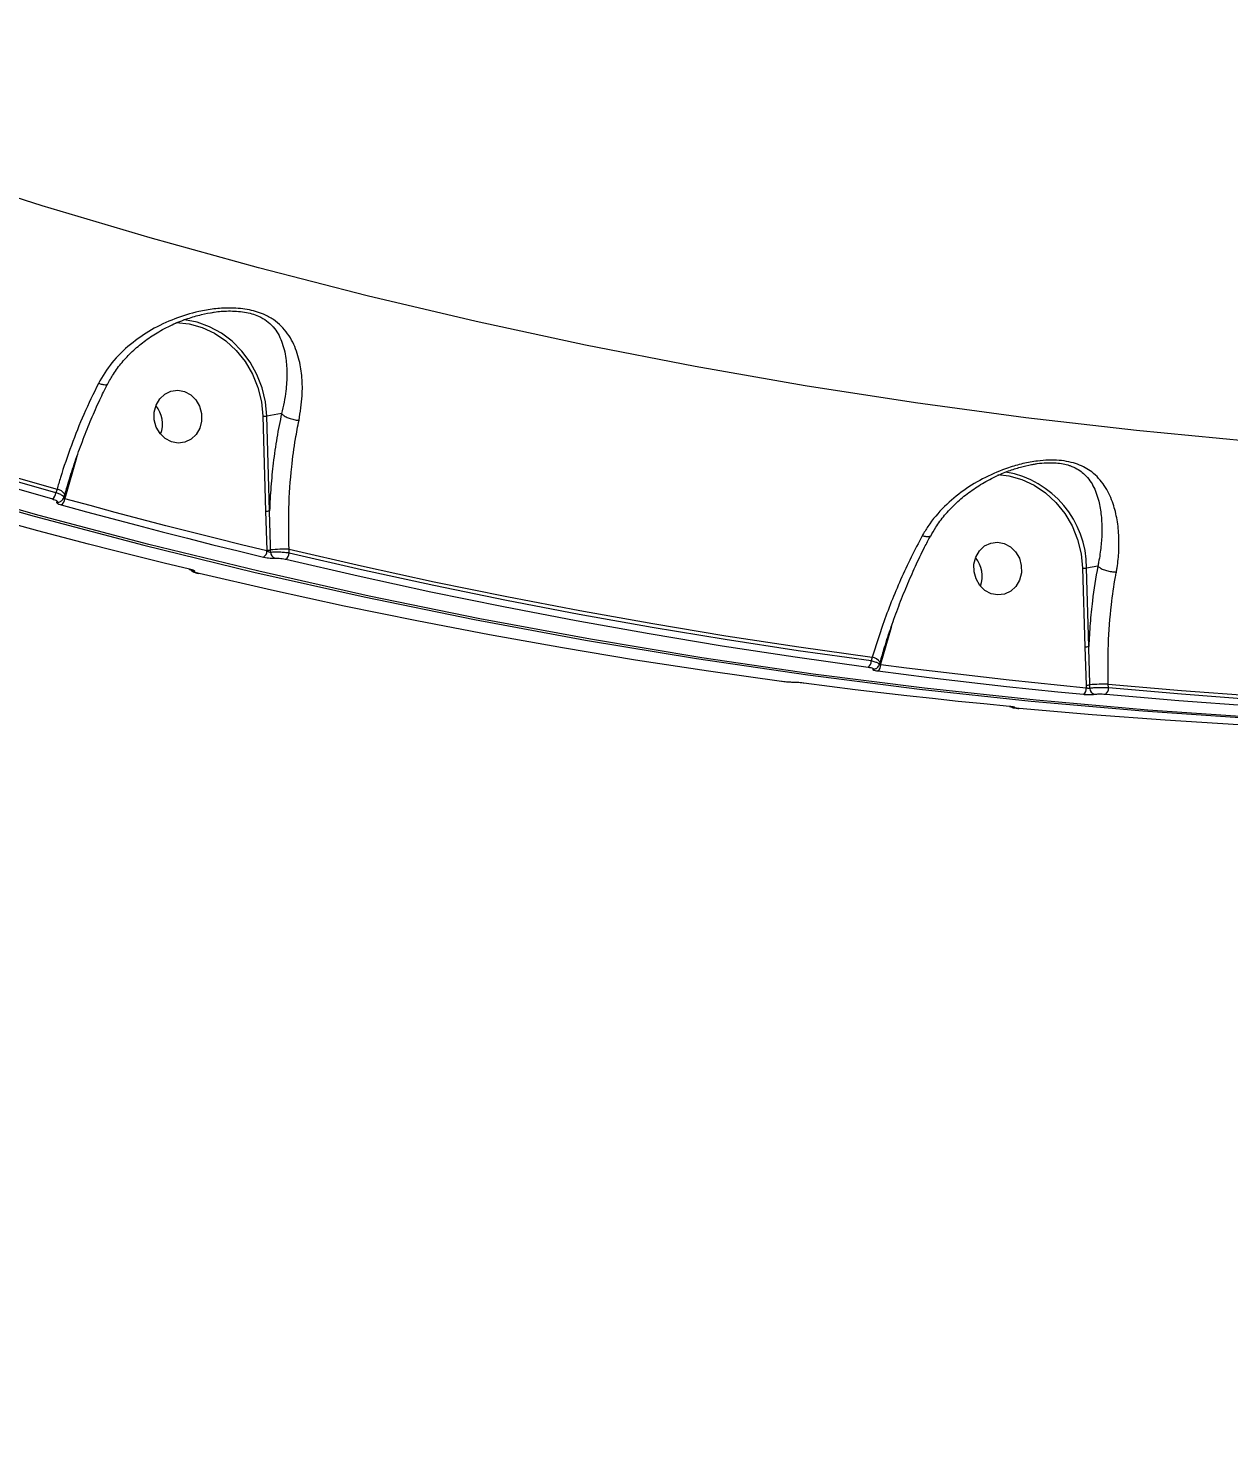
# Model space of a CAD drawing. Header units: millimetres. Extents: x -10881 to 8954, y -8695 to 5624.
# Drawn here: x 3129.1 to 3332.9, y -3994 to -3752.9 of the extents above; entities that cross this region are included whole.
import ezdxf

# ---------------------------------------------------------------- set-up
doc = ezdxf.new("R2010")
doc.units = ezdxf.units.MM
for name, color, linetype in [('DIKOM_ОБЪЕКТ', 7, 'Continuous'), ('DIKOM_РАЗМЕР_ЗОНА', 7, 'Continuous'), ('DIKOM_РАЗМЕР_ОБЪЕКТА', 7, 'Continuous')]:
    doc.layers.add(name, color=color, linetype=linetype)
doc.styles.add('style1', font='arial.ttf', dxfattribs={"width": 0.8})
doc.dimstyles.new('1-50', dxfattribs={"dimtxt": 300, "dimasz": 200, "dimexe": 100, "dimexo": 0, "dimgap": 100, "dimtad": 1, "dimtxsty": 'style1', "dimcen": 200, "dimclrd": 7, "dimclre": 7, "dimclrt": 7, "dimadec": 1, "dimazin": 2, "dimtfac": 1, "dimtmove": 0, "dimatfit": 2, "dimfxl": 0, "dimlwd": 25, "dimlwe": 18, "dimarcsym": 0})

# ---------------------------------------------------------------- blocks, each defined once
blk = doc.blocks.new('*D10')
at = {"layer": 'Defpoints', "color": 0, "transparency": 16777216}
for p in [(-7152.73, 2730.8), (7385.22, 911.28), (7385.22, -7693.77)]:
    blk.add_point(p, dxfattribs=at)
at = {"layer": 'DIKOM_РАЗМЕР_ОБЪЕКТА', "color": 7, "lineweight": 18, "transparency": 16777216}
for p, q in [((-7152.73, 2730.8), (-7152.73, -7793.77)), ((7385.22, 911.28), (7385.22, -7793.77))]:
    blk.add_line(p, q, dxfattribs=at)
at = {"layer": 'DIKOM_РАЗМЕР_ОБЪЕКТА', "color": 7, "lineweight": 25, "transparency": 16777216}
blk.add_line((-6952.73, -7693.77), (7185.22, -7693.77), dxfattribs=at)
at = {"layer": 'DIKOM_РАЗМЕР_ОБЪЕКТА', "color": 7, "transparency": 16777216}
for points in [[(-6952.73, -7660.43), (-6952.73, -7727.1), (-7152.73, -7693.77)], [(7185.22, -7660.43), (7185.22, -7727.1), (7385.22, -7693.77)]]:
    blk.add_solid(points, dxfattribs=at)
at = {"layer": 'DIKOM_РАЗМЕР_ОБЪЕКТА', "color": 7, "transparency": 16777216, "insert": (116.24, -7440.59), "char_height": 300, "attachment_point": 5, "style": 'style1'}
blk.add_mtext('14500', dxfattribs=at)
blk = doc.blocks.new('*D12')
at = {"layer": 'Defpoints', "color": 0, "transparency": 16777216}
for p in [(-9113.32, 3014.05), (8954.2, 2756.48), (8954.2, -8594.51)]:
    blk.add_point(p, dxfattribs=at)
at = {"layer": 'DIKOM_РАЗМЕР_ЗОНА', "color": 7, "lineweight": 18, "transparency": 16777216}
for p, q in [((-9113.32, 3014.05), (-9113.32, -8694.51)), ((8954.2, 2756.48), (8954.2, -8694.51))]:
    blk.add_line(p, q, dxfattribs=at)
at = {"layer": 'DIKOM_РАЗМЕР_ЗОНА', "color": 7, "lineweight": 25, "transparency": 16777216}
blk.add_line((-8913.32, -8594.51), (8754.2, -8594.51), dxfattribs=at)
at = {"layer": 'DIKOM_РАЗМЕР_ЗОНА', "color": 7, "transparency": 16777216}
for points in [[(-8913.32, -8561.18), (-8913.32, -8627.85), (-9113.32, -8594.51)], [(8754.2, -8561.18), (8754.2, -8627.85), (8954.2, -8594.51)]]:
    blk.add_solid(points, dxfattribs=at)
at = {"layer": 'DIKOM_РАЗМЕР_ЗОНА', "color": 7, "transparency": 16777216, "insert": (-79.56, -8341.34), "char_height": 300, "attachment_point": 5, "style": 'style1'}
blk.add_mtext('18000', dxfattribs=at)

msp = doc.modelspace()

# ---------------------------------------------------------------- linework, layer by layer
at = {"layer": 'DIKOM_ОБЪЕКТ', "color": 7, "linetype": 'Continuous', "lineweight": 15}
for p, q in [((3160.17, -3801.151), (3160.599, -3801.069)), ((3168.951, -3818.729), (3169.413, -3834.828)), ((3172.124, -3818.28), (3169.618, -3818.694)), ((3170.08, -3834.794), (3169.618, -3818.694)), ((3135.467, -3832.246), (3137.225, -3826.108)), ((3137.225, -3826.108), (3137.397, -3825.496)), ((3133.995, -3831.108), (3133.82, -3831.732)), ((3135.168, -3832.513), (3135.323, -3831.96)), ((3135.323, -3831.96), (3135.326, -3831.946)), ((3135.332, -3832.728), (3135.467, -3832.246)), ((3169.413, -3834.828), (3169.641, -3841.459)), ((3169.641, -3841.459), (3169.645, -3841.594)), ((3170.277, -3841.837), (3170.265, -3841.43)), ((3173.406, -3841.961), (3173.387, -3841.288)), ((3156.458, -3844.706), (3156.517, -3844.711)), ((3308.126, -3844.529), (3308.508, -3857.861)), ((3310.694, -3844.18), (3308.792, -3844.495)), ((3309.175, -3857.827), (3308.792, -3844.495)), ((3273.875, -3860.782), (3275.667, -3854.526)), ((3275.667, -3854.526), (3275.853, -3853.86)), ((3308.508, -3857.861), (3308.733, -3864.366)), ((3272.403, -3859.643), (3272.225, -3860.28)), ((3273.62, -3860.893), (3273.731, -3860.496)), ((3273.731, -3860.496), (3273.734, -3860.483)), ((3273.839, -3860.91), (3273.875, -3860.782)), ((3308.733, -3864.366), (3308.747, -3864.876)), ((3309.374, -3864.925), (3309.357, -3864.338)), ((3312.498, -3864.856), (3312.479, -3864.195))]:
    msp.add_line(p, q, dxfattribs=at)
at = {"layer": 'DIKOM_ОБЪЕКТ', "color": 7, "linetype": 'Continuous', "lineweight": 15, "flags": 128}
for points in [[(3336.034, -3822.97), (3317.247, -3821.17), (3298.481, -3819.001), (3279.742, -3816.463), (3261.035, -3813.556), (3242.366, -3810.283), (3223.742, -3806.643), (3205.169, -3802.638), (3186.651, -3798.27), (3168.196, -3793.539), (3149.809, -3788.447), (3131.496, -3782.996), (3113.263, -3777.188), (3095.115, -3771.024), (3077.058, -3764.507), (3059.099, -3757.637), (3041.242, -3750.419), (3023.494, -3742.853)], [(2931.271, -3758.583), (2948.809, -3767.298), (2966.471, -3775.679), (2984.252, -3783.724), (3002.147, -3791.43), (3020.149, -3798.795), (3038.253, -3805.817), (3056.455, -3812.494), (3074.748, -3818.823), (3093.128, -3824.803), (3111.587, -3830.431), (3130.122, -3835.707), (3148.725, -3840.628), (3167.393, -3845.194), (3186.118, -3849.402), (3204.895, -3853.251), (3223.719, -3856.741), (3242.584, -3859.87), (3261.484, -3862.637), (3280.413, -3865.041), (3299.366, -3867.082), (3318.338, -3868.759), (3337.321, -3870.072)], [(3338.186, -3869.929), (3319.203, -3868.616), (3300.232, -3866.939), (3281.279, -3864.898), (3262.349, -3862.493), (3243.449, -3859.726), (3224.584, -3856.598), (3205.76, -3853.108), (3186.983, -3849.259), (3168.258, -3845.051), (3149.591, -3840.485), (3130.987, -3835.564), (3112.453, -3830.288), (3093.993, -3824.66), (3075.614, -3818.68), (3057.321, -3812.351), (3039.119, -3805.674), (3021.014, -3798.652), (3003.012, -3791.287), (2985.118, -3783.581), (2967.337, -3775.536), (2949.675, -3767.155), (2932.137, -3758.44)], [(3037.926, -3799.106), (3049.801, -3803.629), (3061.717, -3808.005), (3073.673, -3812.231), (3085.667, -3816.307), (3097.698, -3820.234), (3109.764, -3824.01), (3121.863, -3827.635), (3133.995, -3831.108)], [(3133.82, -3831.732), (3121.713, -3828.266), (3109.639, -3824.648), (3097.598, -3820.881), (3085.591, -3816.963), (3073.621, -3812.896), (3061.689, -3808.68), (3049.797, -3804.315), (3037.946, -3799.803)], [(3037.259, -3800.811), (3049.121, -3805.327), (3061.023, -3809.695), (3072.965, -3813.914), (3084.944, -3817.985), (3096.961, -3821.906), (3109.012, -3825.677), (3121.097, -3829.297), (3133.213, -3832.766)], [(3154.191, -3802.829), (3154.199, -3802.829), (3156.439, -3803.049), (3158.632, -3803.65), (3160.727, -3804.617), (3162.672, -3805.926), (3164.42, -3807.546), (3165.929, -3809.437), (3167.163, -3811.554), (3168.091, -3813.846), (3168.692, -3816.257), (3168.951, -3818.729)], [(3169.618, -3818.694), (3169.374, -3816.278), (3168.813, -3813.915), (3167.947, -3811.657), (3166.795, -3809.552), (3165.381, -3807.648), (3163.736, -3805.984), (3161.897, -3804.597), (3159.902, -3803.517), (3157.795, -3802.767), (3155.623, -3802.365), (3155.525, -3802.355)], [(3158.553, -3819.533), (3158.238, -3820.749), (3157.623, -3821.807), (3156.758, -3822.62), (3155.712, -3823.123), (3154.57, -3823.274), (3153.425, -3823.062), (3152.369, -3822.503), (3151.488, -3821.643), (3150.854, -3820.552), (3150.517, -3819.318), (3150.506, -3818.041), (3150.82, -3816.824), (3151.435, -3815.766), (3152.3, -3814.953), (3153.346, -3814.451), (3154.488, -3814.3), (3155.633, -3814.512), (3156.689, -3815.07), (3157.57, -3815.93), (3158.204, -3817.021), (3158.541, -3818.255), (3158.553, -3819.533)], [(3293.748, -3828.639), (3295.613, -3828.85), (3297.807, -3829.451), (3299.901, -3830.417), (3301.846, -3831.726), (3303.594, -3833.346), (3305.103, -3835.237), (3306.337, -3837.354), (3307.266, -3839.646), (3307.867, -3842.057), (3308.126, -3844.529)], [(3134.725, -3833.763), (3139.005, -3834.938), (3143.289, -3836.095), (3147.577, -3837.233), (3151.868, -3838.351), (3156.162, -3839.451), (3160.46, -3840.532), (3164.762, -3841.594), (3169.066, -3842.637)], [(3169.645, -3841.594), (3165.344, -3840.552), (3161.046, -3839.491), (3156.752, -3838.411), (3152.461, -3837.312), (3148.173, -3836.194), (3143.889, -3835.058), (3139.609, -3833.902), (3135.332, -3832.728)], [(3156.517, -3844.711), (3152.213, -3843.668), (3147.912, -3842.606), (3143.614, -3841.525), (3139.319, -3840.425), (3135.028, -3839.307), (3130.74, -3838.169), (3126.456, -3837.012), (3122.176, -3835.837)], [(3173.387, -3841.288), (3185.692, -3844.127), (3198.021, -3846.812), (3210.372, -3849.341), (3222.744, -3851.714), (3235.134, -3853.932), (3247.542, -3855.992), (3259.966, -3857.896), (3272.403, -3859.643)], [(3297.727, -3845.333), (3297.413, -3846.55), (3296.798, -3847.608), (3295.933, -3848.421), (3294.886, -3848.923), (3293.745, -3849.074), (3292.599, -3848.862), (3291.544, -3848.303), (3290.663, -3847.444), (3290.029, -3846.353), (3289.692, -3845.118), (3289.68, -3843.841), (3289.994, -3842.625), (3290.609, -3841.567), (3291.475, -3840.754), (3292.521, -3840.251), (3293.663, -3840.1), (3294.808, -3840.312), (3295.864, -3840.871), (3296.744, -3841.731), (3297.379, -3842.822), (3297.715, -3844.056), (3297.727, -3845.333)], [(3172.832, -3843.003), (3185.123, -3845.838), (3197.438, -3848.519), (3209.774, -3851.044), (3222.131, -3853.415), (3234.507, -3855.629), (3246.901, -3857.688), (3259.31, -3859.591), (3271.733, -3861.337)], [(3272.225, -3860.28), (3259.812, -3858.535), (3247.414, -3856.634), (3235.031, -3854.576), (3222.665, -3852.363), (3210.318, -3849.995), (3197.992, -3847.472), (3185.687, -3844.793), (3173.406, -3841.961)], [(3257.02, -3863.769), (3244.598, -3862.023), (3232.189, -3860.12), (3219.795, -3858.061), (3207.419, -3855.846), (3195.062, -3853.476), (3182.726, -3850.95), (3170.411, -3848.27), (3158.12, -3845.435)], [(3308.747, -3864.876), (3304.38, -3864.448), (3300.013, -3864), (3295.648, -3863.533), (3291.284, -3863.047), (3286.921, -3862.542), (3282.559, -3862.017), (3278.198, -3861.473), (3273.839, -3860.91)], [(3273.347, -3861.969), (3277.709, -3862.532), (3282.073, -3863.077), (3286.439, -3863.602), (3290.805, -3864.108), (3295.173, -3864.594), (3299.542, -3865.061), (3303.912, -3865.509), (3308.283, -3865.938)], [(3295.735, -3868.012), (3291.364, -3867.583), (3286.994, -3867.135), (3282.625, -3866.668), (3278.257, -3866.182), (3273.89, -3865.676), (3269.525, -3865.151), (3265.161, -3864.606), (3260.798, -3864.043)], [(3312.479, -3864.195), (3324.901, -3865.274), (3337.328, -3866.196), (3349.759, -3866.961), (3362.193, -3867.57), (3374.627, -3868.022), (3387.06, -3868.317), (3399.49, -3868.455), (3411.917, -3868.437)], [(3411.732, -3869.096), (3399.331, -3869.113), (3386.926, -3868.973), (3374.518, -3868.676), (3362.11, -3868.224), (3349.702, -3867.616), (3337.296, -3866.852), (3324.894, -3865.932), (3312.498, -3864.856)], [(3312.039, -3865.917), (3324.445, -3866.994), (3336.857, -3867.915), (3349.273, -3868.68), (3361.692, -3869.289), (3374.111, -3869.741), (3386.528, -3870.038), (3398.944, -3870.178), (3411.355, -3870.161)], [(3396.643, -3872.593), (3384.231, -3872.609), (3371.816, -3872.469), (3359.398, -3872.173), (3346.979, -3871.72), (3334.561, -3871.111), (3322.145, -3870.347), (3309.733, -3869.426), (3297.326, -3868.349)]]:
    msp.add_lwpolyline(points, dxfattribs=at)
at = {"layer": 'DIKOM_ОБЪЕКТ', "color": 7, "linetype": 'Continuous', "lineweight": 15}
for centre, radius, start, end in [((3147, -3820.031), 4.9, 339.31188, 39.45831), ((3147.005, -3820.03), 4.896, 339.28158, 39.4886), ((3169.015, -3813.491), 5.238, 269.30258, 276.60912), ((3292.262, -3844.484), 16.53, 359.96406, 80.11451), ((3132.445, -3831.62), 1.38, 303.8385, 355.35137), ((3133.552, -3833.288), 2.225, 37.11115, 78.51253), ((3134.185, -3832.379), 0.914, 256.2974, 297.89179), ((3133.967, -3832.623), 1.369, 303.59423, 355.61771), ((3135.825, -3831.223), 1.084, 239.09539, 250.67118), ((3169.477, -3829.591), 5.238, 269.30243, 276.60935), ((3168.318, -3841.54), 1.328, 304.27474, 357.64496), ((3169.683, -3835.52), 5.938, 269.59649, 275.62954), ((3173.178, -3870.979), 29.692, 89.59649, 95.62954), ((3171.306, -3841.858), 1.029, 178.84443, 249.73513), ((3172.075, -3841.907), 1.333, 304.63405, 357.68556), ((3286.174, -3845.832), 4.9, 339.31188, 39.45831), ((3286.179, -3845.831), 4.896, 339.28158, 39.4886), ((3157.528, -3844.123), 0.975, 224.85677, 257.62938), ((3308.189, -3839.292), 5.238, 269.30258, 276.60912), ((3308.572, -3852.624), 5.238, 269.30243, 276.60935), ((3271.002, -3860.354), 1.225, 306.59923, 3.47167), ((3271.964, -3861.815), 2.216, 36.96905, 78.5682), ((3272.627, -3860.99), 1.215, 306.31896, 3.75903), ((3274.234, -3859.759), 1.084, 239.09539, 250.67118), ((3272.636, -3860.748), 0.913, 263.88769, 294.7084), ((3307.573, -3864.995), 1.18, 306.99855, 5.80379), ((3308.774, -3858.428), 5.938, 269.59649, 275.62954), ((3312.27, -3893.886), 29.692, 89.59649, 95.62954), ((3310.383, -3864.946), 1.009, 178.84391, 257.30552), ((3311.319, -3864.976), 1.185, 307.39432, 5.82551), ((3296.609, -3867.241), 0.946, 242.88464, 265.234)]:
    msp.add_arc(centre, radius, start, end, dxfattribs=at)
for points, knots in [([(2932.137, -3758.44), (2934.133, -3758.063), (2938.656, -3757.211), (2945.962, -3755.212), (2954.051, -3752.453), (2962.382, -3749.029), (2970.998, -3744.929), (2979.872, -3740.144), (2989.014, -3734.657), (2998.346, -3728.505), (3007.741, -3721.774), (3017.152, -3714.516), (3026.581, -3706.752), (3036.124, -3698.403), (3045.836, -3689.415), (3055.68, -3679.808), (3065.664, -3669.562), (3075.699, -3658.758), (3085.649, -3647.545), (3095.472, -3635.99), (3105.173, -3624.106), (3114.854, -3611.77), (3124.567, -3598.909), (3134.271, -3585.562), (3143.971, -3571.712), (3153.578, -3557.474), (3162.853, -3543.212), (3171.766, -3529.011), (3180.336, -3514.886), (3188.763, -3500.513), (3197.088, -3485.815), (3205.276, -3470.842), (3213.327, -3455.58), (3221.171, -3440.155), (3228.8, -3424.573), (3236.184, -3408.896), (3243.326, -3393.115), (3250.201, -3377.272), (3256.846, -3361.281), (3263.223, -3345.206), (3269.329, -3329.039), (3275.103, -3312.923), (3280.469, -3297.077), (3285.418, -3281.565), (3289.966, -3266.37), (3294.162, -3251.336), (3298.024, -3236.381), (3301.524, -3221.573), (3304.658, -3206.908), (3307.38, -3192.529), (3309.764, -3178.181), (3310.987, -3168.869), (3311.615, -3164.093)], [0, 0, 0, 0, 0.0156506, 0.0354738, 0.0552971, 0.075258, 0.095219, 0.1156142, 0.1360095, 0.1565548, 0.1771001, 0.1969234, 0.2167466, 0.2367076, 0.2566685, 0.2770638, 0.297459, 0.3180044, 0.3385497, 0.358373, 0.3781962, 0.3981572, 0.4181181, 0.4385134, 0.4589086, 0.4794539, 0.4999993, 0.5191131, 0.5382268, 0.557464, 0.5767011, 0.5963257, 0.6159504, 0.6357087, 0.6554669, 0.6752902, 0.6951135, 0.7150745, 0.7350355, 0.7554308, 0.7758261, 0.7963715, 0.8169168, 0.8367401, 0.8565634, 0.8765245, 0.8964855, 0.9168808, 0.9372761, 0.9578214, 0.9783668, 1, 1, 1, 1]), ([(3231.015, -3415.478), (3229.056, -3419.604), (3224.618, -3428.951), (3217.435, -3443.445), (3209.473, -3458.956), (3201.257, -3474.371), (3192.754, -3489.756), (3183.981, -3505.063), (3174.937, -3520.276), (3165.689, -3535.276), (3156.373, -3549.841), (3147.026, -3563.939), (3137.658, -3577.571), (3128.16, -3590.899), (3118.491, -3603.973), (3108.675, -3616.747), (3098.716, -3629.201), (3088.69, -3641.234), (3078.745, -3652.669), (3068.912, -3663.49), (3059.197, -3673.708), (3049.488, -3683.445), (3039.743, -3692.734), (3029.991, -3701.535), (3020.24, -3709.827), (3010.566, -3717.536), (3001.112, -3724.552), (2991.902, -3730.875), (2982.936, -3736.527), (2974.11, -3741.576), (2965.387, -3746.033), (2956.799, -3749.869), (2948.355, -3753.062), (2940.124, -3755.58), (2932.228, -3757.381), (2924.673, -3758.509), (2917.491, -3758.903), (2912.587, -3758.901), (2910.165, -3758.575), (2909.961, -3758.547)], [0, 0, 0, 0, 0.0216513, 0.0490504, 0.0764965, 0.1040855, 0.1317226, 0.1599108, 0.1881503, 0.2165455, 0.2449931, 0.2723922, 0.2998383, 0.3274273, 0.3550644, 0.3832526, 0.411492, 0.4398872, 0.4683349, 0.4957339, 0.52318, 0.550769, 0.5784061, 0.6065943, 0.6348337, 0.6632289, 0.6916766, 0.7190756, 0.7465217, 0.7741107, 0.8017478, 0.8299359, 0.8581754, 0.8865706, 0.9150182, 0.9424172, 0.9698633, 0.9974523, 1, 1, 1, 1]), ([(2910.26, -3758.674), (2910.62, -3758.713), (2912.459, -3758.916), (2915.905, -3758.997), (2920.604, -3758.905), (2925.451, -3758.502), (2930.431, -3757.817), (2935.535, -3756.843), (2940.741, -3755.585), (2946.031, -3754.047), (2951.397, -3752.231), (2956.842, -3750.139), (2962.367, -3747.769), (2967.974, -3745.122), (2973.664, -3742.198), (2979.439, -3738.995), (2985.301, -3735.514), (2991.251, -3731.752), (2997.291, -3727.708), (3003.411, -3723.389), (3009.586, -3718.813), (3015.792, -3713.996), (3022.017, -3708.948), (3028.263, -3703.669), (3034.533, -3698.157), (3040.828, -3692.41), (3047.15, -3686.428), (3053.502, -3680.209), (3059.884, -3673.751), (3066.3, -3667.052), (3072.75, -3660.109), (3079.23, -3652.928), (3085.715, -3645.537), (3092.181, -3637.961), (3098.609, -3630.223), (3104.998, -3622.325), (3111.35, -3614.263), (3117.669, -3606.037), (3123.956, -3597.642), (3130.213, -3589.078), (3136.441, -3580.341), (3142.643, -3571.43), (3148.82, -3562.34), (3154.97, -3553.074), (3161.078, -3543.658), (3167.116, -3534.13), (3173.064, -3524.523), (3178.916, -3514.846), (3184.676, -3505.096), (3190.347, -3495.267), (3195.929, -3485.358), (3201.425, -3475.366), (3206.836, -3465.288), (3212.164, -3455.121), (3217.411, -3444.861), (3222.573, -3434.507), (3227.298, -3424.818), (3230.248, -3418.568), (3231.549, -3415.813)], [0, 0, 0, 0, 0.00438332, 0.02238592, 0.04045452, 0.05860879, 0.07686742, 0.09522276, 0.11355924, 0.13179352, 0.14995766, 0.16807063, 0.18615159, 0.20421991, 0.22229523, 0.24039081, 0.25852649, 0.27672236, 0.29499864, 0.31336971, 0.33174198, 0.35001196, 0.36819794, 0.38632057, 0.40440051, 0.4224584, 0.44051488, 0.45858648, 0.47669107, 0.49484926, 0.51308166, 0.53140888, 0.54977082, 0.56805712, 0.58625351, 0.60438078, 0.62245965, 0.64051081, 0.65855494, 0.67661044, 0.69469329, 0.71282413, 0.73102355, 0.74931215, 0.76767095, 0.78598891, 0.80420518, 0.82234643, 0.8404334, 0.85848678, 0.87652724, 0.89457515, 0.91264455, 0.93075605, 0.94893024, 0.96718771, 0.98553617, 1, 1, 1, 1]), ([(3231.469, -3415.755), (3230.175, -3418.52), (3226.526, -3426.321), (3220.247, -3439.078), (3212.665, -3454.039), (3204.84, -3468.907), (3196.746, -3483.761), (3188.402, -3498.54), (3179.801, -3513.249), (3171.01, -3527.763), (3162.034, -3542.072), (3152.907, -3556.116), (3143.623, -3569.903), (3134.206, -3583.391), (3124.603, -3596.649), (3114.85, -3609.614), (3104.94, -3622.284), (3094.958, -3634.538), (3085.042, -3646.212), (3075.233, -3657.274), (3065.527, -3667.749), (3055.823, -3677.749), (3046.067, -3687.32), (3036.301, -3696.41), (3026.519, -3705.008), (3016.811, -3713.03), (3007.023, -3720.587), (2997.199, -3727.612), (2987.348, -3734.06), (2977.653, -3739.795), (2968.068, -3744.832), (2958.63, -3749.134), (2949.362, -3752.651), (2940.324, -3755.413), (2934.55, -3756.546), (2931.659, -3757.113)], [0, 0, 0, 0, 0.0157672, 0.0444681, 0.073169, 0.1020552, 0.1309413, 0.1604093, 0.1898774, 0.219546, 0.2492146, 0.2789809, 0.3087471, 0.3387202, 0.3686932, 0.3993183, 0.4299435, 0.460794, 0.4916444, 0.5214107, 0.551177, 0.58115, 0.611123, 0.6417481, 0.6723733, 0.7032238, 0.7340743, 0.7665726, 0.7991377, 0.8319058, 0.8647422, 0.8983697, 0.932071, 0.9659975, 1, 1, 1, 1]), ([(3175.084, -3819.404), (3175.306, -3818.005), (3175.709, -3815.47), (3175.627, -3812.109), (3175.159, -3809.024), (3174.12, -3806.046), (3172.579, -3803.789), (3170.772, -3802.278), (3168.915, -3801.25), (3166.344, -3800.498), (3163.397, -3800.28), (3160.614, -3800.466), (3157.493, -3801.006), (3153.891, -3802.106), (3149.98, -3803.96), (3146.369, -3806.446), (3143.223, -3809.466), (3141.738, -3811.944), (3141.02, -3813.141)], [0, 0, 0, 0, 0.0785517, 0.1424077, 0.2076086, 0.2856911, 0.3665348, 0.4050987, 0.4448429, 0.4974371, 0.549685, 0.5917849, 0.6349331, 0.7063605, 0.7797217, 0.8533218, 0.9291388, 1, 1, 1, 1]), ([(3142.567, -3813.337), (3142.887, -3812.739), (3143.596, -3811.413), (3145.018, -3809.528), (3146.757, -3807.666), (3148.762, -3805.987), (3151.018, -3804.473), (3153.501, -3803.163), (3156.026, -3802.145), (3158.39, -3801.476), (3159.876, -3801.134), (3160.584, -3801.062), (3160.598, -3801.06)], [0, 0, 0, 0, 0.0904749, 0.2004121, 0.3141719, 0.4305157, 0.5501042, 0.6770232, 0.8034953, 0.9084733, 0.9981447, 1, 1, 1, 1]), ([(3160.599, -3801.069), (3160.634, -3801.062), (3161.441, -3800.906), (3163.218, -3800.802), (3165.878, -3800.93), (3168.107, -3801.596), (3169.633, -3802.502), (3170.346, -3803.165), (3171.315, -3804.269), (3172.252, -3805.965), (3172.895, -3808.669), (3173.074, -3811.528), (3172.886, -3814.63), (3172.46, -3816.967), (3172.128, -3818.281), (3172.127, -3818.282)], [0, 0, 0, 0, 0.0032094, 0.0746322, 0.1578315, 0.2404316, 0.3008355, 0.3639453, 0.3671739, 0.4999241, 0.6381885, 0.749751, 0.8632276, 0.9999303, 1, 1, 1, 1]), ([(3141.02, -3813.141), (3140.178, -3814.877), (3138.526, -3818.285), (3136.377, -3823.686), (3134.912, -3827.966), (3134.188, -3830.447), (3133.995, -3831.108)], [0, 0, 0, 0, 0.3028924, 0.5944611, 0.8920287, 1, 1, 1, 1]), ([(3135.356, -3831.955), (3135.596, -3831.112), (3136.158, -3829.13), (3137.197, -3825.993), (3138.438, -3822.576), (3139.799, -3819.205), (3141.162, -3816.098), (3142.108, -3814.176), (3142.534, -3813.312)], [0, 0, 0, 0, 0.1328479, 0.3122539, 0.4924747, 0.6729131, 0.8528915, 1, 1, 1, 1]), ([(3142.492, -3813.292), (3142.463, -3813.333), (3142.395, -3813.429), (3142.003, -3813.421), (3141.535, -3813.314), (3141.186, -3813.201), (3141.059, -3813.155), (3141.02, -3813.141)], [0, 0, 0, 0, 0.2246058, 0.530428, 0.8362511, 0.9494519, 1, 1, 1, 1]), ([(3172.124, -3818.28), (3171.845, -3819.632), (3171.285, -3822.349), (3170.699, -3826.523), (3170.277, -3830.682), (3170.146, -3833.419), (3170.08, -3834.794)], [0, 0, 0, 0, 0.25954468, 0.52183851, 0.75987951, 1, 1, 1, 1]), ([(3172.127, -3818.282), (3172.127, -3818.281), (3172.126, -3818.28), (3172.125, -3818.28), (3172.124, -3818.28)], [0, 0, 0, 0, 0.6212169, 1, 1, 1, 1]), ([(3172.127, -3818.282), (3172.261, -3818.409), (3172.529, -3818.663), (3173.207, -3819.002), (3173.999, -3819.259), (3174.602, -3819.363), (3174.956, -3819.396), (3175.04, -3819.401), (3175.084, -3819.404)], [0, 0, 0, 0, 0.231622, 0.4632441, 0.6948665, 0.9264897, 0.9610341, 1, 1, 1, 1]), ([(3173.387, -3841.288), (3173.342, -3838.971), (3173.249, -3834.271), (3173.715, -3827.973), (3174.375, -3823.009), (3174.878, -3820.449), (3175.084, -3819.404)], [0, 0, 0, 0, 0.3072584, 0.6233184, 0.8463529, 1, 1, 1, 1]), ([(3313.85, -3845.181), (3313.893, -3844.932), (3314.103, -3843.717), (3314.312, -3841.571), (3314.307, -3838.711), (3313.965, -3835.896), (3313.199, -3833.047), (3311.901, -3830.385), (3309.994, -3828.241), (3307.807, -3827.004), (3305.825, -3826.43), (3304.158, -3826.189), (3302.342, -3826.149), (3300.273, -3826.315), (3297.965, -3826.738), (3294.962, -3827.6), (3291.534, -3829.042), (3287.87, -3831.24), (3284.553, -3834.011), (3282.259, -3836.692), (3281.204, -3838.484), (3280.889, -3839.018)], [0, 0, 0, 0, 0.013455, 0.0657647, 0.1192356, 0.1826302, 0.2473566, 0.3250329, 0.4053504, 0.467846, 0.4985595, 0.5302984, 0.5609722, 0.5926248, 0.6340457, 0.6764914, 0.747173, 0.8197567, 0.8928425, 0.9680649, 1, 1, 1, 1]), ([(3282.329, -3839.1), (3282.606, -3838.588), (3283.282, -3837.335), (3284.674, -3835.499), (3286.447, -3833.587), (3288.498, -3831.851), (3290.778, -3830.281), (3293.151, -3828.997), (3295.433, -3828.022), (3297.499, -3827.366), (3298.935, -3827), (3299.684, -3826.898), (3299.801, -3826.882)], [0, 0, 0, 0, 0.0806039, 0.1974394, 0.3177437, 0.4408836, 0.567992, 0.6972194, 0.806457, 0.9000416, 0.9843903, 1, 1, 1, 1]), ([(3299.8, -3826.881), (3299.999, -3826.84), (3300.728, -3826.687), (3302.036, -3826.593), (3303.956, -3826.602), (3305.386, -3826.885), (3306.983, -3827.468), (3308.564, -3828.496), (3309.996, -3830.468), (3310.879, -3832.906), (3311.328, -3835.563), (3311.436, -3838.151), (3311.277, -3840.815), (3310.984, -3842.805), (3310.747, -3843.951), (3310.697, -3844.181), (3310.697, -3844.182)], [0, 0, 0, 0, 0.0178544, 0.0655764, 0.115135, 0.1926781, 0.211756, 0.3118713, 0.4418662, 0.576925, 0.6857475, 0.7964274, 0.8860654, 0.9773083, 0.9999461, 1, 1, 1, 1]), ([(3135.134, -3832.504), (3135.149, -3832.481), (3135.196, -3832.407), (3134.979, -3832.221), (3134.525, -3831.975), (3134.055, -3831.813), (3133.82, -3831.732)], [0, 0, 0, 0, 0.1304323, 0.4199549, 0.7101202, 1, 1, 1, 1]), ([(3133.213, -3832.766), (3133.355, -3832.81), (3133.639, -3832.897), (3133.922, -3833.036), (3134.054, -3833.162), (3134.028, -3833.234), (3133.975, -3833.263), (3133.968, -3833.267)], [0, 0, 0, 0, 0.240665, 0.4814361, 0.721633, 0.9612014, 1, 1, 1, 1]), ([(3133.968, -3833.267), (3133.961, -3833.271), (3133.908, -3833.301), (3133.882, -3833.372), (3134.015, -3833.496), (3134.298, -3833.634), (3134.582, -3833.72), (3134.725, -3833.763)], [0, 0, 0, 0, 0.0385716, 0.2780899, 0.5183557, 0.7592314, 1, 1, 1, 1]), ([(3134.604, -3833.176), (3134.649, -3833.156), (3134.798, -3833.092), (3135.026, -3832.867), (3135.117, -3832.632), (3135.161, -3832.517)], [0, 0, 0, 0, 0.1799608, 0.5996613, 1, 1, 1, 1]), ([(3135.332, -3832.728), (3135.282, -3832.722), (3135.183, -3832.71), (3135.086, -3832.683), (3135.039, -3832.656), (3135.049, -3832.64), (3135.052, -3832.635)], [0, 0, 0, 0, 0.29387404, 0.58466241, 0.87192409, 1, 1, 1, 1]), ([(3170.265, -3841.43), (3170.256, -3841.098), (3170.208, -3839.435), (3170.132, -3837.223), (3170.092, -3835.342), (3170.08, -3834.794)], [0, 0, 0, 0, 0.1504218, 0.7521282, 1, 1, 1, 1]), ([(3280.889, -3839.018), (3280.253, -3840.223), (3278.972, -3842.646), (3277.222, -3846.421), (3275.617, -3850.249), (3273.953, -3854.65), (3272.977, -3857.793), (3272.403, -3859.643)], [0, 0, 0, 0, 0.1872854, 0.3765509, 0.5570061, 0.7391968, 1, 1, 1, 1]), ([(3273.762, -3860.491), (3274.001, -3859.647), (3274.568, -3857.644), (3275.616, -3854.464), (3276.873, -3850.986), (3278.246, -3847.55), (3279.719, -3844.201), (3281.067, -3841.359), (3281.95, -3839.698), (3282.285, -3839.069)], [0, 0, 0, 0, 0.1148239, 0.2725617, 0.4308915, 0.5892639, 0.7471435, 0.9041479, 1, 1, 1, 1]), ([(3282.241, -3839.047), (3282.209, -3839.095), (3282.13, -3839.212), (3281.727, -3839.227), (3281.296, -3839.143), (3281.001, -3839.055), (3280.928, -3839.031), (3280.889, -3839.018)], [0, 0, 0, 0, 0.235313, 0.5652929, 0.8952738, 0.9444875, 1, 1, 1, 1]), ([(3170.277, -3841.837), (3170.241, -3841.838), (3170.166, -3841.839), (3170.01, -3841.793), (3169.842, -3841.718), (3169.72, -3841.646), (3169.657, -3841.603), (3169.645, -3841.594)], [0, 0, 0, 0, 0.2178619, 0.443589, 0.6835988, 0.9397725, 1, 1, 1, 1]), ([(3169.066, -3842.637), (3169.101, -3842.645), (3169.29, -3842.689), (3169.663, -3842.759), (3170.163, -3842.821), (3170.623, -3842.848), (3170.841, -3842.831), (3170.949, -3842.823)], [0, 0, 0, 0, 0.0557734, 0.2968037, 0.5326623, 0.7662387, 1, 1, 1, 1]), ([(3173.406, -3841.961), (3173.348, -3841.952), (3173.036, -3841.909), (3172.416, -3841.844), (3171.585, -3841.797), (3170.819, -3841.79), (3170.458, -3841.821), (3170.277, -3841.837)], [0, 0, 0, 0, 0.0547627, 0.2944094, 0.5301252, 0.7646885, 1, 1, 1, 1]), ([(3170.949, -3842.823), (3171.058, -3842.815), (3171.276, -3842.798), (3171.737, -3842.823), (3172.237, -3842.883), (3172.61, -3842.952), (3172.797, -3842.995), (3172.832, -3843.003)], [0, 0, 0, 0, 0.2340719, 0.4679654, 0.7039629, 0.944859, 1, 1, 1, 1]), ([(3156.458, -3844.707), (3156.485, -3844.714), (3156.634, -3844.748), (3156.825, -3844.803), (3156.965, -3844.85), (3157.013, -3844.872), (3157.005, -3844.867), (3157.004, -3844.867)], [0, 0, 0, 0, 0.0922742, 0.5021066, 0.7921875, 0.9810503, 1, 1, 1, 1]), ([(3157.319, -3845.076), (3157.324, -3845.074), (3157.373, -3845.061), (3157.398, -3845.02), (3157.259, -3844.933), (3156.961, -3844.825), (3156.665, -3844.749), (3156.517, -3844.711)], [0, 0, 0, 0, 0.027856, 0.2650195, 0.5077103, 0.7539625, 1, 1, 1, 1]), ([(3156.65, -3844.757), (3156.657, -3844.768), (3156.706, -3844.851), (3156.836, -3844.959), (3157.018, -3845.085), (3157.29, -3845.211), (3157.612, -3845.32), (3157.958, -3845.401), (3158.08, -3845.429)], [0, 0, 0, 0, 0.0209712, 0.1484602, 0.2725521, 0.4368366, 0.8022861, 1, 1, 1, 1]), ([(3158.12, -3845.435), (3157.973, -3845.398), (3157.677, -3845.323), (3157.379, -3845.217), (3157.24, -3845.131), (3157.264, -3845.091), (3157.314, -3845.077), (3157.319, -3845.076)], [0, 0, 0, 0, 0.2457883, 0.4917905, 0.7342879, 0.9715254, 1, 1, 1, 1]), ([(3310.694, -3844.18), (3310.363, -3846.127), (3309.824, -3849.294), (3309.37, -3853.906), (3309.24, -3856.516), (3309.175, -3857.827)], [0, 0, 0, 0, 0.4427007, 0.7201669, 1, 1, 1, 1]), ([(3310.697, -3844.182), (3310.696, -3844.181), (3310.695, -3844.18), (3310.694, -3844.18), (3310.694, -3844.18)], [0, 0, 0, 0, 0.6959458, 1, 1, 1, 1]), ([(3310.697, -3844.182), (3310.834, -3844.294), (3311.107, -3844.52), (3311.793, -3844.819), (3312.591, -3845.047), (3313.258, -3845.149), (3313.669, -3845.176), (3313.807, -3845.18), (3313.85, -3845.181)], [0, 0, 0, 0, 0.2204855, 0.440971, 0.6614568, 0.8819434, 0.9635568, 1, 1, 1, 1]), ([(3312.479, -3864.195), (3312.451, -3861.962), (3312.394, -3857.431), (3312.891, -3851.305), (3313.469, -3847.259), (3313.8, -3845.452), (3313.85, -3845.181)], [0, 0, 0, 0, 0.3434989, 0.6969397, 0.9545307, 1, 1, 1, 1]), ([(3309.357, -3864.338), (3309.347, -3864.005), (3309.299, -3862.343), (3309.225, -3860.172), (3309.186, -3858.334), (3309.175, -3857.827)], [0, 0, 0, 0, 0.15331244, 0.76658308, 1, 1, 1, 1]), ([(3273.588, -3860.884), (3273.601, -3860.866), (3273.649, -3860.804), (3273.427, -3860.656), (3272.957, -3860.462), (3272.469, -3860.341), (3272.225, -3860.28)], [0, 0, 0, 0, 0.1168075, 0.4097045, 0.7055528, 1, 1, 1, 1]), ([(3273.015, -3861.57), (3273.047, -3861.558), (3273.172, -3861.51), (3273.387, -3861.33), (3273.567, -3861.097), (3273.597, -3860.932), (3273.605, -3860.888)], [0, 0, 0, 0, 0.1275167, 0.4937052, 0.8632164, 1, 1, 1, 1]), ([(3271.733, -3861.337), (3271.882, -3861.36), (3272.181, -3861.406), (3272.481, -3861.491), (3272.621, -3861.576), (3272.595, -3861.629), (3272.544, -3861.653), (3272.539, -3861.656)], [0, 0, 0, 0, 0.2457883, 0.4917905, 0.7342879, 0.9715254, 1, 1, 1, 1]), ([(3272.539, -3861.656), (3272.534, -3861.658), (3272.483, -3861.682), (3272.456, -3861.735), (3272.597, -3861.818), (3272.898, -3861.901), (3273.197, -3861.946), (3273.347, -3861.969)], [0, 0, 0, 0, 0.027856, 0.2650195, 0.5077103, 0.7539625, 1, 1, 1, 1]), ([(3258.909, -3863.909), (3258.801, -3863.909), (3258.585, -3863.909), (3258.124, -3863.884), (3257.622, -3863.841), (3257.246, -3863.799), (3257.056, -3863.774), (3257.02, -3863.769)], [0, 0, 0, 0, 0.2340719, 0.4679654, 0.7039629, 0.944859, 1, 1, 1, 1]), ([(3260.798, -3864.043), (3260.762, -3864.038), (3260.572, -3864.013), (3260.195, -3863.973), (3259.693, -3863.932), (3259.232, -3863.907), (3259.016, -3863.908), (3258.909, -3863.909)], [0, 0, 0, 0, 0.0557734, 0.2968037, 0.5326623, 0.7662387, 1, 1, 1, 1]), ([(3309.374, -3864.925), (3309.337, -3864.932), (3309.264, -3864.944), (3309.107, -3864.94), (3308.938, -3864.92), (3308.816, -3864.895), (3308.756, -3864.878), (3308.747, -3864.876)], [0, 0, 0, 0, 0.2368888, 0.4742431, 0.7137485, 0.9566078, 1, 1, 1, 1]), ([(3312.498, -3864.856), (3312.453, -3864.853), (3312.154, -3864.837), (3311.547, -3864.819), (3310.704, -3864.826), (3309.925, -3864.86), (3309.557, -3864.904), (3309.374, -3864.925)], [0, 0, 0, 0, 0.0422597, 0.2819829, 0.5212715, 0.7606222, 1, 1, 1, 1]), ([(3295.698, -3868.012), (3295.725, -3868.014), (3295.888, -3868.029), (3296.104, -3868.056), (3296.266, -3868.08), (3296.32, -3868.093), (3296.313, -3868.091), (3296.312, -3868.091)], [0, 0, 0, 0, 0.08183081, 0.49006476, 0.79123025, 0.96534062, 1, 1, 1, 1]), ([(3296.531, -3868.183), (3296.538, -3868.182), (3296.588, -3868.172), (3296.608, -3868.148), (3296.466, -3868.105), (3296.171, -3868.057), (3295.88, -3868.027), (3295.735, -3868.012)], [0, 0, 0, 0, 0.0385716, 0.2780899, 0.5183557, 0.7592314, 1, 1, 1, 1]), ([(3295.978, -3868.042), (3296.018, -3868.07), (3296.107, -3868.13), (3296.243, -3868.181), (3296.397, -3868.227), (3296.635, -3868.273), (3296.948, -3868.316), (3297.244, -3868.343), (3297.319, -3868.349)], [0, 0, 0, 0, 0.0836434, 0.1820948, 0.2868553, 0.4881099, 0.8698929, 1, 1, 1, 1]), ([(3297.326, -3868.349), (3297.181, -3868.334), (3296.89, -3868.305), (3296.596, -3868.259), (3296.453, -3868.217), (3296.473, -3868.194), (3296.524, -3868.184), (3296.531, -3868.183)], [0, 0, 0, 0, 0.240665, 0.4814361, 0.721633, 0.9612014, 1, 1, 1, 1]), ([(3308.283, -3865.938), (3308.31, -3865.94), (3308.49, -3865.957), (3308.856, -3865.979), (3309.362, -3865.987), (3309.83, -3865.972), (3310.051, -3865.944), (3310.161, -3865.93)], [0, 0, 0, 0, 0.0426165, 0.282457, 0.5216215, 0.7607575, 1, 1, 1, 1]), ([(3310.161, -3865.93), (3310.271, -3865.916), (3310.492, -3865.888), (3310.961, -3865.872), (3311.467, -3865.878), (3311.832, -3865.899), (3312.012, -3865.915), (3312.039, -3865.917)], [0, 0, 0, 0, 0.23938725, 0.47867034, 0.71791458, 0.95771085, 1, 1, 1, 1])]:
    msp.add_open_spline(points, degree=3, knots=knots, dxfattribs=at)

# ---------------------------------------------------------------- dimensions: what is measured, and where the dimension line sits
at = {"layer": 'DIKOM_РАЗМЕР_ЗОНА'}
dim = msp.add_linear_dim(base=(8954.2, -8594.513), p1=(-9113.319, 3014.045), p2=(8954.2, 2756.48), text='18000', dimstyle='1-50', dxfattribs=at)
dim.commit()
dim.dimension.update_dxf_attribs({"geometry": '*D12', "text_midpoint": (-79.559, -8594.513), "dimtype": 160})
at = {"layer": 'DIKOM_РАЗМЕР_ОБЪЕКТА'}
dim = msp.add_linear_dim(base=(7385.217, -7693.766), p1=(-7152.73, 2730.795), p2=(7385.217, 911.281), text='14500', dimstyle='1-50', dxfattribs=at)
dim.commit()
dim.dimension.update_dxf_attribs({"geometry": '*D10', "text_midpoint": (116.244, -7693.766), "dimtype": 160})

doc.saveas('drawing.dxf')
